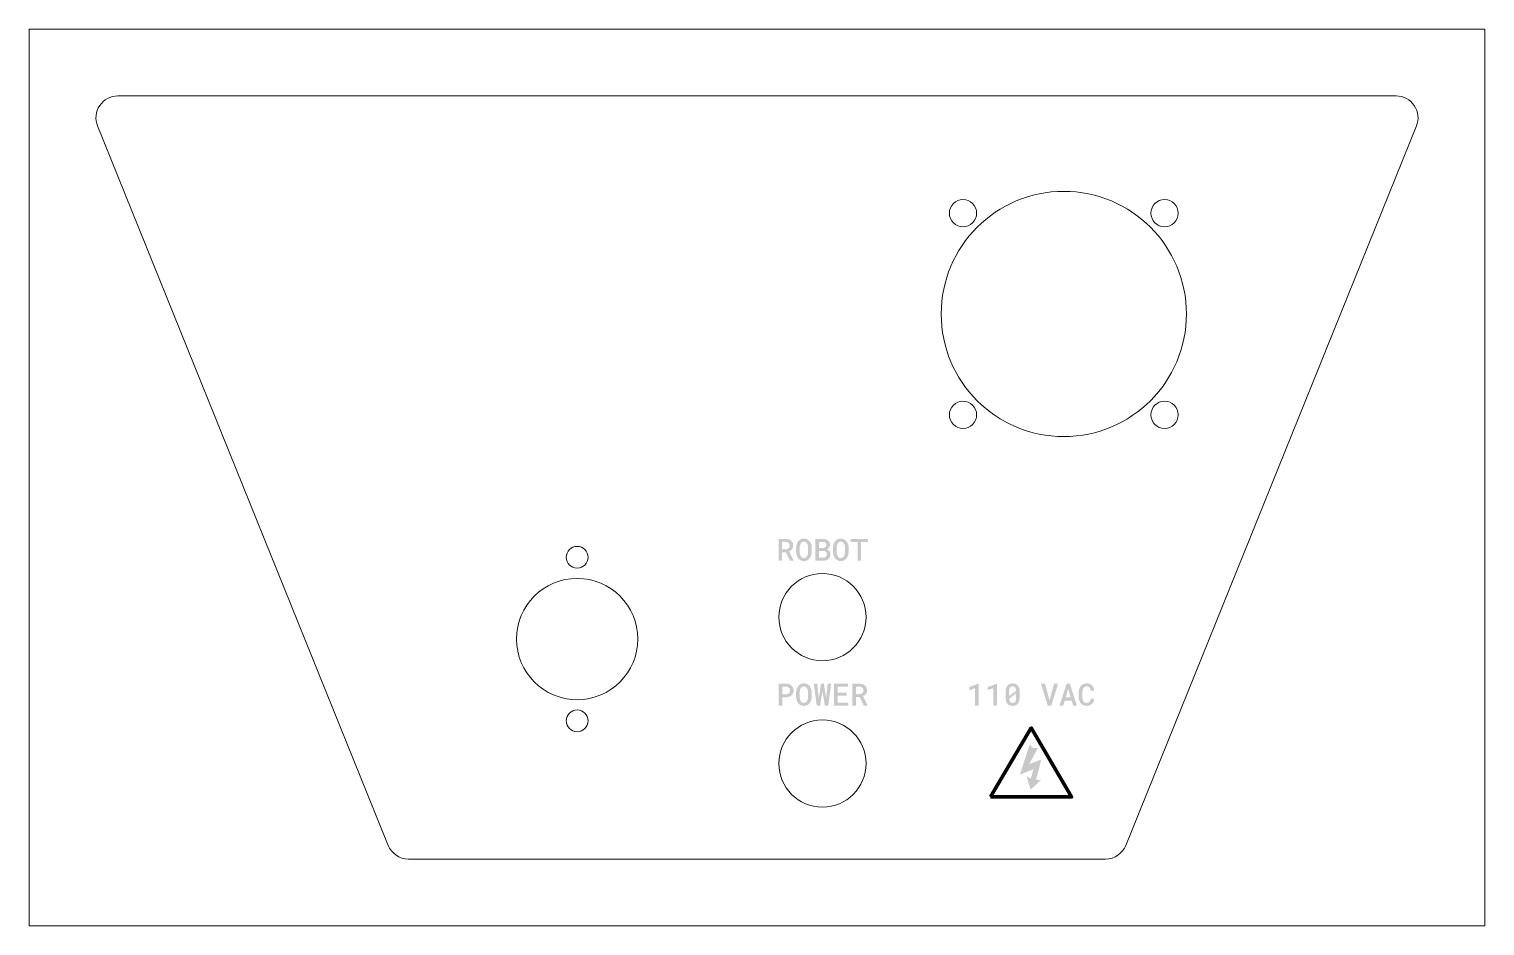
# Paper-space layout 'Layout1' of a CAD drawing. Header units: millimetres. Extents: x 0 to 267, y 0 to 165.
# The model-space entities are those that its viewports show. They can reach past a viewport. Long polylines and large blocks are cut down to what shows.
import ezdxf

# ---------------------------------------------------------------- set-up
doc = ezdxf.new("R2010")
doc.units = ezdxf.units.MM

msp = doc.modelspace()

# ---------------------------------------------------------------- hatches: boundary and pattern name
at = {"true_color": 0x000000, "transparency": 33554687}
h = msp.add_hatch(color=18, dxfattribs=at)
edge = h.paths.add_edge_path(flags=0)
edge.add_spline(control_points=[(138.87, 68.55), (138.87, 68.55), (138.19, 68.55), (138.19, 68.55), (138.19, 68.55), (138.19, 66.99), (138.19, 66.99), (138.19, 66.99), (137.53, 66.99), (137.53, 66.99), (137.53, 66.99), (137.53, 71.01), (137.53, 71.01), (137.53, 71.01), (138.8, 71.01), (138.8, 71.01), (139.01, 71.01), (139.2, 70.98), (139.37, 70.93), (139.55, 70.88), (139.7, 70.8), (139.83, 70.7), (139.95, 70.6), (140.05, 70.48), (140.12, 70.33), (140.19, 70.18), (140.22, 70), (140.22, 69.8), (140.22, 69.66), (140.2, 69.54), (140.17, 69.43), (140.13, 69.31), (140.08, 69.21), (140.02, 69.12), (139.95, 69.03), (139.88, 68.95), (139.79, 68.89), (139.7, 68.82), (139.6, 68.76), (139.49, 68.71), (139.49, 68.71), (140.34, 67.03), (140.34, 67.03), (140.34, 67.03), (140.34, 66.99), (140.34, 66.99), (140.34, 66.99), (139.64, 66.99), (139.64, 66.99), (139.64, 66.99), (138.87, 68.55), (138.87, 68.55)], knot_values=[0, 0, 0, 0, 1, 1, 1, 2, 2, 2, 3, 3, 3, 4, 4, 4, 5, 5, 5, 6, 6, 6, 7, 7, 7, 8, 8, 8, 9, 9, 9, 10, 10, 10, 11, 11, 11, 12, 12, 12, 13, 13, 13, 14, 14, 14, 15, 15, 15, 16, 16, 16, 17, 17, 17, 17], degree=3, periodic=1)
edge = h.paths.add_edge_path(flags=0)
edge.add_spline(control_points=[(138.19, 69.09), (138.19, 69.09), (138.81, 69.09), (138.81, 69.09), (138.93, 69.09), (139.03, 69.11), (139.13, 69.15), (139.22, 69.18), (139.3, 69.23), (139.37, 69.29), (139.43, 69.35), (139.47, 69.42), (139.51, 69.5), (139.54, 69.58), (139.56, 69.67), (139.56, 69.77), (139.56, 69.89), (139.54, 69.99), (139.5, 70.08), (139.47, 70.16), (139.41, 70.24), (139.34, 70.3), (139.28, 70.35), (139.2, 70.39), (139.11, 70.42), (139.02, 70.45), (138.91, 70.47), (138.8, 70.47), (138.8, 70.47), (138.19, 70.47), (138.19, 70.47), (138.19, 70.47), (138.19, 69.09), (138.19, 69.09)], knot_values=[0, 0, 0, 0, 1, 1, 1, 2, 2, 2, 3, 3, 3, 4, 4, 4, 5, 5, 5, 6, 6, 6, 7, 7, 7, 8, 8, 8, 9, 9, 9, 10, 10, 10, 11, 11, 11, 11], degree=3, periodic=1)
h = msp.add_hatch(color=18, dxfattribs=at)
edge = h.paths.add_edge_path(flags=0)
edge.add_spline(control_points=[(143.63, 68.73), (143.63, 68.57), (143.61, 68.42), (143.58, 68.27), (143.56, 68.11), (143.51, 67.97), (143.46, 67.84), (143.4, 67.7), (143.33, 67.58), (143.25, 67.47), (143.16, 67.35), (143.07, 67.26), (142.96, 67.18), (142.85, 67.1), (142.73, 67.05), (142.6, 67), (142.47, 66.96), (142.33, 66.94), (142.18, 66.94), (142.02, 66.94), (141.87, 66.96), (141.74, 67.01), (141.6, 67.05), (141.49, 67.11), (141.38, 67.19), (141.27, 67.27), (141.18, 67.37), (141.1, 67.49), (141.02, 67.6), (140.95, 67.72), (140.9, 67.86), (140.85, 67.99), (140.81, 68.13), (140.79, 68.28), (140.76, 68.43), (140.75, 68.58), (140.75, 68.73), (140.75, 68.73), (140.75, 69.26), (140.75, 69.26), (140.75, 69.43), (140.76, 69.58), (140.79, 69.74), (140.82, 69.89), (140.86, 70.03), (140.91, 70.17), (140.97, 70.3), (141.03, 70.42), (141.11, 70.53), (141.19, 70.64), (141.28, 70.73), (141.39, 70.81), (141.49, 70.89), (141.61, 70.95), (141.74, 71), (141.87, 71.04), (142.01, 71.06), (142.17, 71.06), (142.33, 71.06), (142.48, 71.04), (142.61, 71), (142.75, 70.95), (142.87, 70.89), (142.97, 70.81), (143.08, 70.73), (143.17, 70.64), (143.25, 70.53), (143.33, 70.43), (143.4, 70.31), (143.45, 70.18), (143.51, 70.05), (143.55, 69.9), (143.58, 69.75), (143.61, 69.59), (143.63, 69.43), (143.63, 69.26), (143.63, 69.26), (143.63, 68.73), (143.63, 68.73)], knot_values=[0, 0, 0, 0, 1, 1, 1, 2, 2, 2, 3, 3, 3, 4, 4, 4, 5, 5, 5, 6, 6, 6, 7, 7, 7, 8, 8, 8, 9, 9, 9, 10, 10, 10, 11, 11, 11, 12, 12, 12, 13, 13, 13, 14, 14, 14, 15, 15, 15, 16, 16, 16, 17, 17, 17, 18, 18, 18, 19, 19, 19, 20, 20, 20, 21, 21, 21, 22, 22, 22, 23, 23, 23, 24, 24, 24, 25, 25, 25, 26, 26, 26, 26], degree=3, periodic=1)
edge = h.paths.add_edge_path(flags=0)
edge.add_spline(control_points=[(142.96, 69.27), (142.96, 69.37), (142.95, 69.47), (142.94, 69.57), (142.93, 69.66), (142.91, 69.76), (142.89, 69.84), (142.86, 69.95), (142.83, 70.04), (142.78, 70.12), (142.74, 70.21), (142.68, 70.28), (142.62, 70.34), (142.56, 70.39), (142.5, 70.43), (142.42, 70.46), (142.35, 70.49), (142.27, 70.5), (142.17, 70.5), (142.08, 70.5), (142, 70.49), (141.93, 70.46), (141.86, 70.43), (141.79, 70.39), (141.74, 70.34), (141.68, 70.28), (141.62, 70.21), (141.58, 70.12), (141.53, 70.04), (141.5, 69.95), (141.48, 69.84), (141.45, 69.76), (141.44, 69.66), (141.43, 69.56), (141.42, 69.47), (141.41, 69.37), (141.41, 69.27), (141.41, 69.27), (141.41, 68.73), (141.41, 68.73), (141.41, 68.64), (141.42, 68.54), (141.43, 68.44), (141.44, 68.35), (141.45, 68.26), (141.47, 68.17), (141.5, 68.07), (141.53, 67.98), (141.57, 67.89), (141.61, 67.81), (141.66, 67.73), (141.72, 67.68), (141.78, 67.62), (141.84, 67.58), (141.92, 67.54), (141.99, 67.51), (142.08, 67.5), (142.18, 67.5), (142.27, 67.5), (142.36, 67.51), (142.43, 67.54), (142.51, 67.57), (142.57, 67.62), (142.63, 67.67), (142.69, 67.73), (142.75, 67.8), (142.79, 67.89), (142.83, 67.97), (142.87, 68.06), (142.89, 68.16), (142.92, 68.25), (142.93, 68.34), (142.94, 68.44), (142.95, 68.54), (142.96, 68.63), (142.96, 68.73), (142.96, 68.73), (142.96, 69.27), (142.96, 69.27)], knot_values=[0, 0, 0, 0, 1, 1, 1, 2, 2, 2, 3, 3, 3, 4, 4, 4, 5, 5, 5, 6, 6, 6, 7, 7, 7, 8, 8, 8, 9, 9, 9, 10, 10, 10, 11, 11, 11, 12, 12, 12, 13, 13, 13, 14, 14, 14, 15, 15, 15, 16, 16, 16, 17, 17, 17, 18, 18, 18, 19, 19, 19, 20, 20, 20, 21, 21, 21, 22, 22, 22, 23, 23, 23, 24, 24, 24, 25, 25, 25, 26, 26, 26, 26], degree=3, periodic=1)
h = msp.add_hatch(color=18, dxfattribs=at)
edge = h.paths.add_edge_path(flags=0)
edge.add_spline(control_points=[(144.29, 66.99), (144.29, 66.99), (144.29, 71.01), (144.29, 71.01), (144.29, 71.01), (145.57, 71.01), (145.57, 71.01), (145.77, 71.01), (145.95, 70.99), (146.12, 70.94), (146.29, 70.9), (146.44, 70.83), (146.56, 70.75), (146.69, 70.66), (146.79, 70.55), (146.86, 70.41), (146.93, 70.27), (146.96, 70.11), (146.96, 69.92), (146.96, 69.81), (146.94, 69.7), (146.9, 69.6), (146.87, 69.51), (146.81, 69.42), (146.74, 69.34), (146.69, 69.29), (146.64, 69.24), (146.58, 69.2), (146.52, 69.16), (146.44, 69.12), (146.36, 69.09), (146.36, 69.09), (146.36, 69.08), (146.36, 69.08), (146.48, 69.05), (146.58, 69), (146.67, 68.94), (146.75, 68.89), (146.82, 68.82), (146.88, 68.74), (146.94, 68.66), (146.98, 68.57), (147.02, 68.47), (147.05, 68.38), (147.06, 68.27), (147.06, 68.16), (147.06, 67.97), (147.03, 67.8), (146.96, 67.66), (146.89, 67.51), (146.79, 67.39), (146.67, 67.3), (146.55, 67.2), (146.4, 67.12), (146.23, 67.07), (146.06, 67.02), (145.88, 66.99), (145.68, 66.99), (145.68, 66.99), (144.29, 66.99), (144.29, 66.99)], knot_values=[0, 0, 0, 0, 1, 1, 1, 2, 2, 2, 3, 3, 3, 4, 4, 4, 5, 5, 5, 6, 6, 6, 7, 7, 7, 8, 8, 8, 9, 9, 9, 10, 10, 10, 11, 11, 11, 12, 12, 12, 13, 13, 13, 14, 14, 14, 15, 15, 15, 16, 16, 16, 17, 17, 17, 18, 18, 18, 19, 19, 19, 20, 20, 20, 20], degree=3, periodic=1)
edge = h.paths.add_edge_path(flags=0)
edge.add_spline(control_points=[(144.96, 68.81), (144.96, 68.81), (144.96, 67.54), (144.96, 67.54), (144.96, 67.54), (145.68, 67.54), (145.68, 67.54), (145.79, 67.54), (145.88, 67.56), (145.97, 67.58), (146.06, 67.61), (146.13, 67.65), (146.19, 67.71), (146.26, 67.76), (146.31, 67.82), (146.34, 67.9), (146.38, 67.98), (146.4, 68.07), (146.4, 68.16), (146.4, 68.26), (146.38, 68.35), (146.35, 68.43), (146.32, 68.51), (146.28, 68.58), (146.22, 68.63), (146.16, 68.69), (146.09, 68.73), (146.01, 68.76), (145.92, 68.79), (145.82, 68.81), (145.72, 68.81), (145.72, 68.81), (144.96, 68.81), (144.96, 68.81)], knot_values=[0, 0, 0, 0, 1, 1, 1, 2, 2, 2, 3, 3, 3, 4, 4, 4, 5, 5, 5, 6, 6, 6, 7, 7, 7, 8, 8, 8, 9, 9, 9, 10, 10, 10, 11, 11, 11, 11], degree=3, periodic=1)
edge = h.paths.add_edge_path(flags=0)
edge.add_spline(control_points=[(144.96, 69.31), (144.96, 69.31), (145.59, 69.31), (145.59, 69.31), (145.69, 69.31), (145.79, 69.33), (145.89, 69.36), (145.98, 69.38), (146.05, 69.42), (146.12, 69.48), (146.17, 69.53), (146.22, 69.58), (146.25, 69.65), (146.28, 69.72), (146.3, 69.8), (146.3, 69.89), (146.3, 69.98), (146.28, 70.06), (146.25, 70.13), (146.22, 70.2), (146.18, 70.26), (146.13, 70.3), (146.06, 70.35), (145.99, 70.39), (145.89, 70.42), (145.8, 70.44), (145.69, 70.46), (145.58, 70.46), (145.58, 70.46), (144.96, 70.46), (144.96, 70.46), (144.96, 70.46), (144.96, 69.31), (144.96, 69.31)], knot_values=[0, 0, 0, 0, 1, 1, 1, 2, 2, 2, 3, 3, 3, 4, 4, 4, 5, 5, 5, 6, 6, 6, 7, 7, 7, 8, 8, 8, 9, 9, 9, 10, 10, 10, 11, 11, 11, 11], degree=3, periodic=1)
h = msp.add_hatch(color=18, dxfattribs=at)
edge = h.paths.add_edge_path(flags=0)
edge.add_spline(control_points=[(150.4, 68.73), (150.4, 68.57), (150.39, 68.42), (150.36, 68.27), (150.33, 68.11), (150.29, 67.97), (150.24, 67.84), (150.18, 67.7), (150.11, 67.58), (150.02, 67.47), (149.94, 67.35), (149.84, 67.26), (149.73, 67.18), (149.62, 67.1), (149.51, 67.05), (149.38, 67), (149.25, 66.96), (149.11, 66.94), (148.95, 66.94), (148.79, 66.94), (148.64, 66.96), (148.51, 67.01), (148.38, 67.05), (148.26, 67.11), (148.15, 67.19), (148.05, 67.27), (147.96, 67.37), (147.88, 67.49), (147.8, 67.6), (147.73, 67.72), (147.68, 67.86), (147.62, 67.99), (147.59, 68.13), (147.56, 68.28), (147.53, 68.43), (147.52, 68.58), (147.52, 68.73), (147.52, 68.73), (147.52, 69.26), (147.52, 69.26), (147.52, 69.43), (147.53, 69.58), (147.56, 69.74), (147.59, 69.89), (147.63, 70.03), (147.69, 70.17), (147.74, 70.3), (147.81, 70.42), (147.88, 70.53), (147.96, 70.64), (148.05, 70.73), (148.16, 70.81), (148.26, 70.89), (148.38, 70.95), (148.51, 71), (148.64, 71.04), (148.79, 71.06), (148.95, 71.06), (149.11, 71.06), (149.25, 71.04), (149.39, 71), (149.52, 70.95), (149.64, 70.89), (149.75, 70.81), (149.85, 70.73), (149.95, 70.64), (150.03, 70.53), (150.11, 70.43), (150.17, 70.31), (150.22, 70.18), (150.28, 70.05), (150.33, 69.9), (150.36, 69.75), (150.39, 69.59), (150.4, 69.43), (150.4, 69.26), (150.4, 69.26), (150.4, 68.73), (150.4, 68.73)], knot_values=[0, 0, 0, 0, 1, 1, 1, 2, 2, 2, 3, 3, 3, 4, 4, 4, 5, 5, 5, 6, 6, 6, 7, 7, 7, 8, 8, 8, 9, 9, 9, 10, 10, 10, 11, 11, 11, 12, 12, 12, 13, 13, 13, 14, 14, 14, 15, 15, 15, 16, 16, 16, 17, 17, 17, 18, 18, 18, 19, 19, 19, 20, 20, 20, 21, 21, 21, 22, 22, 22, 23, 23, 23, 24, 24, 24, 25, 25, 25, 26, 26, 26, 26], degree=3, periodic=1)
edge = h.paths.add_edge_path(flags=0)
edge.add_spline(control_points=[(149.73, 69.27), (149.73, 69.37), (149.73, 69.47), (149.72, 69.57), (149.71, 69.66), (149.69, 69.76), (149.67, 69.84), (149.64, 69.95), (149.6, 70.04), (149.56, 70.12), (149.51, 70.21), (149.46, 70.28), (149.39, 70.34), (149.34, 70.39), (149.27, 70.43), (149.2, 70.46), (149.12, 70.49), (149.04, 70.5), (148.95, 70.5), (148.86, 70.5), (148.77, 70.49), (148.7, 70.46), (148.63, 70.43), (148.57, 70.39), (148.52, 70.34), (148.45, 70.28), (148.4, 70.21), (148.35, 70.12), (148.31, 70.04), (148.28, 69.95), (148.25, 69.84), (148.23, 69.76), (148.21, 69.66), (148.2, 69.56), (148.19, 69.47), (148.19, 69.37), (148.19, 69.27), (148.19, 69.27), (148.19, 68.73), (148.19, 68.73), (148.19, 68.64), (148.19, 68.54), (148.2, 68.44), (148.21, 68.35), (148.23, 68.26), (148.25, 68.17), (148.27, 68.07), (148.31, 67.98), (148.35, 67.89), (148.39, 67.81), (148.44, 67.73), (148.5, 67.68), (148.55, 67.62), (148.62, 67.58), (148.69, 67.54), (148.77, 67.51), (148.85, 67.5), (148.95, 67.5), (149.05, 67.5), (149.13, 67.51), (149.21, 67.54), (149.28, 67.57), (149.35, 67.62), (149.4, 67.67), (149.47, 67.73), (149.52, 67.8), (149.56, 67.89), (149.61, 67.97), (149.64, 68.06), (149.67, 68.16), (149.69, 68.25), (149.71, 68.34), (149.72, 68.44), (149.73, 68.54), (149.73, 68.63), (149.73, 68.73), (149.73, 68.73), (149.73, 69.27), (149.73, 69.27)], knot_values=[0, 0, 0, 0, 1, 1, 1, 2, 2, 2, 3, 3, 3, 4, 4, 4, 5, 5, 5, 6, 6, 6, 7, 7, 7, 8, 8, 8, 9, 9, 9, 10, 10, 10, 11, 11, 11, 12, 12, 12, 13, 13, 13, 14, 14, 14, 15, 15, 15, 16, 16, 16, 17, 17, 17, 18, 18, 18, 19, 19, 19, 20, 20, 20, 21, 21, 21, 22, 22, 22, 23, 23, 23, 24, 24, 24, 25, 25, 25, 26, 26, 26, 26], degree=3, periodic=1)
for points in [[(153.92, 70.46), (152.68, 70.46), (152.68, 66.99), (152.02, 66.99), (152.02, 70.46), (150.79, 70.46), (150.79, 71.01), (153.92, 71.01)], [(144.53, 40.42), (144.01, 44.43), (144.62, 44.43), (144.9, 41.97), (144.92, 41.81), (144.95, 41.98), (145.33, 44.43), (145.84, 44.43), (146.24, 41.97), (146.27, 41.8), (146.29, 41.97), (146.56, 44.43), (147.18, 44.43), (146.65, 40.42), (146.03, 40.42), (145.62, 42.88), (145.59, 43.07), (145.56, 42.88), (145.16, 40.42)], [(150.04, 42.22), (148.38, 42.22), (148.38, 40.97), (150.32, 40.97), (150.32, 40.42), (147.72, 40.42), (147.72, 44.43), (150.3, 44.43), (150.3, 43.89), (148.38, 43.89), (148.38, 42.76), (150.04, 42.76)], [(174.23, 40.42), (173.57, 40.42), (173.57, 43.62), (172.54, 43.24), (172.54, 43.82), (174.19, 44.43), (174.23, 44.43)], [(177.62, 40.42), (176.95, 40.42), (176.95, 43.62), (175.93, 43.24), (175.93, 43.82), (177.58, 44.43), (177.62, 44.43)], [(186.94, 40.42), (185.7, 44.43), (186.43, 44.43), (187.19, 41.66), (187.26, 41.42), (187.33, 41.66), (188.09, 44.43), (188.82, 44.43), (187.58, 40.42)], [(183.61, 33.29), (184.22, 32.65), (185.12, 32.61), (183.53, 29.67), (185.76, 30.54), (184.79, 26.81), (185.71, 26.77), (183.78, 24.99), (183.04, 27.48), (183.81, 27.01), (184.29, 28.73), (181.81, 27.75)]]:
    msp.add_hatch(color=18, dxfattribs=at).paths.add_polyline_path(points, flags=0)
h = msp.add_hatch(color=18, dxfattribs=at)
edge = h.paths.add_edge_path(flags=0)
edge.add_spline(control_points=[(138.23, 41.95), (138.23, 41.95), (138.23, 40.42), (138.23, 40.42), (138.23, 40.42), (137.57, 40.42), (137.57, 40.42), (137.57, 40.42), (137.57, 44.43), (137.57, 44.43), (137.57, 44.43), (138.91, 44.43), (138.91, 44.43), (139.11, 44.43), (139.3, 44.4), (139.47, 44.34), (139.64, 44.28), (139.79, 44.2), (139.91, 44.09), (140.03, 43.98), (140.13, 43.85), (140.2, 43.7), (140.26, 43.54), (140.3, 43.37), (140.3, 43.18), (140.3, 42.99), (140.26, 42.82), (140.2, 42.67), (140.13, 42.52), (140.03, 42.4), (139.91, 42.29), (139.79, 42.18), (139.64, 42.1), (139.47, 42.04), (139.3, 41.98), (139.11, 41.95), (138.91, 41.95), (138.91, 41.95), (138.23, 41.95), (138.23, 41.95)], knot_values=[0, 0, 0, 0, 1, 1, 1, 2, 2, 2, 3, 3, 3, 4, 4, 4, 5, 5, 5, 6, 6, 6, 7, 7, 7, 8, 8, 8, 9, 9, 9, 10, 10, 10, 11, 11, 11, 12, 12, 12, 13, 13, 13, 13], degree=3, periodic=1)
edge = h.paths.add_edge_path(flags=0)
edge.add_spline(control_points=[(138.23, 42.49), (138.23, 42.49), (138.91, 42.49), (138.91, 42.49), (139.02, 42.49), (139.12, 42.51), (139.21, 42.55), (139.3, 42.58), (139.38, 42.63), (139.44, 42.69), (139.5, 42.75), (139.55, 42.82), (139.58, 42.9), (139.61, 42.98), (139.63, 43.07), (139.63, 43.17), (139.63, 43.28), (139.61, 43.38), (139.58, 43.46), (139.55, 43.55), (139.5, 43.63), (139.44, 43.69), (139.38, 43.75), (139.3, 43.8), (139.21, 43.84), (139.12, 43.87), (139.02, 43.89), (138.91, 43.89), (138.91, 43.89), (138.23, 43.89), (138.23, 43.89), (138.23, 43.89), (138.23, 42.49), (138.23, 42.49)], knot_values=[0, 0, 0, 0, 1, 1, 1, 2, 2, 2, 3, 3, 3, 4, 4, 4, 5, 5, 5, 6, 6, 6, 7, 7, 7, 8, 8, 8, 9, 9, 9, 10, 10, 10, 11, 11, 11, 11], degree=3, periodic=1)
h = msp.add_hatch(color=18, dxfattribs=at)
edge = h.paths.add_edge_path(flags=0)
edge.add_spline(control_points=[(143.63, 42.16), (143.63, 42), (143.61, 41.84), (143.58, 41.69), (143.56, 41.54), (143.51, 41.4), (143.46, 41.26), (143.4, 41.13), (143.33, 41.01), (143.25, 40.89), (143.16, 40.78), (143.07, 40.68), (142.96, 40.6), (142.85, 40.53), (142.73, 40.47), (142.6, 40.43), (142.47, 40.39), (142.33, 40.37), (142.18, 40.37), (142.02, 40.37), (141.87, 40.39), (141.74, 40.43), (141.6, 40.48), (141.49, 40.54), (141.38, 40.62), (141.27, 40.7), (141.18, 40.8), (141.1, 40.91), (141.02, 41.03), (140.95, 41.15), (140.9, 41.29), (140.85, 41.42), (140.81, 41.56), (140.79, 41.7), (140.76, 41.85), (140.75, 42), (140.75, 42.16), (140.75, 42.16), (140.75, 42.69), (140.75, 42.69), (140.75, 42.85), (140.76, 43.01), (140.79, 43.16), (140.82, 43.32), (140.86, 43.46), (140.91, 43.6), (140.97, 43.73), (141.03, 43.85), (141.11, 43.96), (141.19, 44.07), (141.28, 44.16), (141.39, 44.24), (141.49, 44.32), (141.61, 44.38), (141.74, 44.42), (141.87, 44.47), (142.01, 44.49), (142.17, 44.49), (142.33, 44.49), (142.48, 44.47), (142.61, 44.42), (142.75, 44.38), (142.87, 44.32), (142.97, 44.24), (143.08, 44.16), (143.17, 44.07), (143.25, 43.96), (143.33, 43.85), (143.4, 43.74), (143.45, 43.61), (143.51, 43.47), (143.55, 43.33), (143.58, 43.17), (143.61, 43.02), (143.63, 42.86), (143.63, 42.69), (143.63, 42.69), (143.63, 42.16), (143.63, 42.16)], knot_values=[0, 0, 0, 0, 1, 1, 1, 2, 2, 2, 3, 3, 3, 4, 4, 4, 5, 5, 5, 6, 6, 6, 7, 7, 7, 8, 8, 8, 9, 9, 9, 10, 10, 10, 11, 11, 11, 12, 12, 12, 13, 13, 13, 14, 14, 14, 15, 15, 15, 16, 16, 16, 17, 17, 17, 18, 18, 18, 19, 19, 19, 20, 20, 20, 21, 21, 21, 22, 22, 22, 23, 23, 23, 24, 24, 24, 25, 25, 25, 26, 26, 26, 26], degree=3, periodic=1)
edge = h.paths.add_edge_path(flags=0)
edge.add_spline(control_points=[(142.96, 42.7), (142.96, 42.8), (142.95, 42.9), (142.94, 42.99), (142.93, 43.09), (142.91, 43.18), (142.89, 43.27), (142.86, 43.37), (142.83, 43.46), (142.78, 43.55), (142.74, 43.63), (142.68, 43.7), (142.62, 43.76), (142.56, 43.81), (142.5, 43.85), (142.42, 43.88), (142.35, 43.91), (142.27, 43.93), (142.17, 43.93), (142.08, 43.93), (142, 43.91), (141.93, 43.88), (141.86, 43.86), (141.79, 43.82), (141.74, 43.77), (141.68, 43.71), (141.62, 43.63), (141.58, 43.55), (141.53, 43.47), (141.5, 43.37), (141.48, 43.27), (141.45, 43.18), (141.44, 43.09), (141.43, 42.99), (141.42, 42.89), (141.41, 42.79), (141.41, 42.7), (141.41, 42.7), (141.41, 42.16), (141.41, 42.16), (141.41, 42.06), (141.42, 41.97), (141.43, 41.87), (141.44, 41.78), (141.45, 41.68), (141.47, 41.6), (141.5, 41.5), (141.53, 41.4), (141.57, 41.32), (141.61, 41.23), (141.66, 41.16), (141.72, 41.1), (141.78, 41.05), (141.84, 41), (141.92, 40.97), (141.99, 40.94), (142.08, 40.92), (142.18, 40.92), (142.27, 40.92), (142.36, 40.94), (142.43, 40.97), (142.51, 41), (142.57, 41.04), (142.63, 41.1), (142.69, 41.16), (142.75, 41.23), (142.79, 41.31), (142.83, 41.4), (142.87, 41.49), (142.89, 41.59), (142.92, 41.68), (142.93, 41.77), (142.94, 41.87), (142.95, 41.96), (142.96, 42.06), (142.96, 42.16), (142.96, 42.16), (142.96, 42.7), (142.96, 42.7)], knot_values=[0, 0, 0, 0, 1, 1, 1, 2, 2, 2, 3, 3, 3, 4, 4, 4, 5, 5, 5, 6, 6, 6, 7, 7, 7, 8, 8, 8, 9, 9, 9, 10, 10, 10, 11, 11, 11, 12, 12, 12, 13, 13, 13, 14, 14, 14, 15, 15, 15, 16, 16, 16, 17, 17, 17, 18, 18, 18, 19, 19, 19, 20, 20, 20, 21, 21, 21, 22, 22, 22, 23, 23, 23, 24, 24, 24, 25, 25, 25, 26, 26, 26, 26], degree=3, periodic=1)
h = msp.add_hatch(color=18, dxfattribs=at)
edge = h.paths.add_edge_path(flags=0)
edge.add_spline(control_points=[(152.42, 41.98), (152.42, 41.98), (151.74, 41.98), (151.74, 41.98), (151.74, 41.98), (151.74, 40.42), (151.74, 40.42), (151.74, 40.42), (151.08, 40.42), (151.08, 40.42), (151.08, 40.42), (151.08, 44.43), (151.08, 44.43), (151.08, 44.43), (152.35, 44.43), (152.35, 44.43), (152.56, 44.43), (152.75, 44.41), (152.92, 44.35), (153.1, 44.3), (153.25, 44.23), (153.37, 44.13), (153.5, 44.03), (153.6, 43.9), (153.67, 43.75), (153.74, 43.6), (153.77, 43.43), (153.77, 43.23), (153.77, 43.09), (153.75, 42.96), (153.72, 42.85), (153.68, 42.74), (153.63, 42.64), (153.57, 42.55), (153.5, 42.46), (153.43, 42.38), (153.34, 42.31), (153.25, 42.24), (153.15, 42.19), (153.04, 42.14), (153.04, 42.14), (153.89, 40.46), (153.89, 40.46), (153.89, 40.46), (153.89, 40.42), (153.89, 40.42), (153.89, 40.42), (153.18, 40.42), (153.18, 40.42), (153.18, 40.42), (152.42, 41.98), (152.42, 41.98)], knot_values=[0, 0, 0, 0, 1, 1, 1, 2, 2, 2, 3, 3, 3, 4, 4, 4, 5, 5, 5, 6, 6, 6, 7, 7, 7, 8, 8, 8, 9, 9, 9, 10, 10, 10, 11, 11, 11, 12, 12, 12, 13, 13, 13, 14, 14, 14, 15, 15, 15, 16, 16, 16, 17, 17, 17, 17], degree=3, periodic=1)
edge = h.paths.add_edge_path(flags=0)
edge.add_spline(control_points=[(151.74, 42.52), (151.74, 42.52), (152.36, 42.52), (152.36, 42.52), (152.48, 42.52), (152.58, 42.54), (152.68, 42.57), (152.77, 42.61), (152.85, 42.66), (152.92, 42.72), (152.98, 42.78), (153.02, 42.84), (153.06, 42.92), (153.09, 43), (153.1, 43.1), (153.1, 43.2), (153.1, 43.32), (153.09, 43.42), (153.05, 43.5), (153.02, 43.59), (152.96, 43.66), (152.89, 43.72), (152.83, 43.78), (152.75, 43.82), (152.66, 43.85), (152.57, 43.88), (152.46, 43.89), (152.35, 43.89), (152.35, 43.89), (151.74, 43.89), (151.74, 43.89), (151.74, 43.89), (151.74, 42.52), (151.74, 42.52)], knot_values=[0, 0, 0, 0, 1, 1, 1, 2, 2, 2, 3, 3, 3, 4, 4, 4, 5, 5, 5, 6, 6, 6, 7, 7, 7, 8, 8, 8, 9, 9, 9, 10, 10, 10, 11, 11, 11, 11], degree=3, periodic=1)
h = msp.add_hatch(color=18, dxfattribs=at)
edge = h.paths.add_edge_path(flags=0)
edge.add_spline(control_points=[(181.8, 41.95), (181.8, 41.69), (181.77, 41.47), (181.71, 41.27), (181.65, 41.07), (181.56, 40.91), (181.45, 40.77), (181.34, 40.64), (181.2, 40.54), (181.04, 40.47), (180.88, 40.4), (180.7, 40.36), (180.5, 40.36), (180.29, 40.36), (180.11, 40.4), (179.95, 40.47), (179.79, 40.54), (179.65, 40.64), (179.54, 40.77), (179.43, 40.91), (179.34, 41.07), (179.28, 41.27), (179.22, 41.47), (179.19, 41.69), (179.19, 41.95), (179.19, 41.95), (179.19, 42.9), (179.19, 42.9), (179.19, 43.16), (179.22, 43.39), (179.28, 43.58), (179.34, 43.78), (179.43, 43.95), (179.54, 44.08), (179.65, 44.22), (179.79, 44.32), (179.95, 44.39), (180.11, 44.46), (180.29, 44.49), (180.49, 44.49), (180.69, 44.49), (180.88, 44.46), (181.04, 44.39), (181.2, 44.32), (181.34, 44.22), (181.45, 44.08), (181.56, 43.95), (181.65, 43.78), (181.71, 43.58), (181.77, 43.39), (181.8, 43.16), (181.8, 42.9), (181.8, 42.9), (181.8, 41.95), (181.8, 41.95)], knot_values=[0, 0, 0, 0, 1, 1, 1, 2, 2, 2, 3, 3, 3, 4, 4, 4, 5, 5, 5, 6, 6, 6, 7, 7, 7, 8, 8, 8, 9, 9, 9, 10, 10, 10, 11, 11, 11, 12, 12, 12, 13, 13, 13, 14, 14, 14, 15, 15, 15, 16, 16, 16, 17, 17, 17, 18, 18, 18, 18], degree=3, periodic=1)
edge = h.paths.add_edge_path(flags=0)
edge.add_spline(control_points=[(179.85, 42.19), (179.85, 42.19), (181.13, 43.15), (181.13, 43.15), (181.12, 43.3), (181.1, 43.42), (181.07, 43.52), (181.04, 43.63), (180.99, 43.71), (180.93, 43.78), (180.88, 43.84), (180.82, 43.88), (180.74, 43.91), (180.67, 43.94), (180.58, 43.96), (180.49, 43.96), (180.39, 43.96), (180.3, 43.94), (180.22, 43.91), (180.15, 43.87), (180.08, 43.82), (180.03, 43.75), (179.97, 43.67), (179.92, 43.57), (179.9, 43.45), (179.87, 43.33), (179.85, 43.19), (179.85, 43.02), (179.85, 43.02), (179.85, 42.19), (179.85, 42.19)], knot_values=[0, 0, 0, 0, 1, 1, 1, 2, 2, 2, 3, 3, 3, 4, 4, 4, 5, 5, 5, 6, 6, 6, 7, 7, 7, 8, 8, 8, 9, 9, 9, 10, 10, 10, 10], degree=3, periodic=1)
edge = h.paths.add_edge_path(flags=0)
edge.add_spline(control_points=[(181.13, 41.84), (181.13, 41.84), (181.13, 42.65), (181.13, 42.65), (181.13, 42.65), (179.86, 41.68), (179.86, 41.68), (179.87, 41.56), (179.89, 41.44), (179.92, 41.35), (179.95, 41.25), (179.99, 41.17), (180.04, 41.1), (180.09, 41.04), (180.15, 40.98), (180.23, 40.95), (180.31, 40.91), (180.4, 40.9), (180.5, 40.9), (180.6, 40.9), (180.68, 40.91), (180.76, 40.95), (180.83, 40.98), (180.9, 41.03), (180.95, 41.1), (181.01, 41.17), (181.06, 41.27), (181.09, 41.4), (181.12, 41.52), (181.13, 41.67), (181.13, 41.84)], knot_values=[0, 0, 0, 0, 1, 1, 1, 2, 2, 2, 3, 3, 3, 4, 4, 4, 5, 5, 5, 6, 6, 6, 7, 7, 7, 8, 8, 8, 9, 9, 9, 10, 10, 10, 10], degree=3, periodic=1)
h = msp.add_hatch(color=18, dxfattribs=at)
h.paths.add_polyline_path([(191.32, 41.34), (190.06, 41.34), (189.78, 40.42), (189.1, 40.42), (190.4, 44.43), (190.99, 44.43), (192.27, 40.42), (191.59, 40.42)], flags=0)
h.paths.add_polyline_path([(190.23, 41.91), (191.15, 41.91), (190.69, 43.5)], flags=0)
h = msp.add_hatch(color=18, dxfattribs=at)
edge = h.paths.add_edge_path(flags=0)
edge.add_spline(control_points=[(195.46, 41.66), (195.45, 41.46), (195.4, 41.28), (195.33, 41.13), (195.25, 40.97), (195.16, 40.83), (195.04, 40.72), (194.92, 40.61), (194.77, 40.52), (194.61, 40.46), (194.44, 40.39), (194.26, 40.36), (194.05, 40.36), (193.89, 40.36), (193.74, 40.39), (193.6, 40.43), (193.46, 40.48), (193.33, 40.54), (193.23, 40.62), (193.12, 40.7), (193.03, 40.79), (192.95, 40.9), (192.87, 41.01), (192.81, 41.13), (192.76, 41.26), (192.7, 41.39), (192.66, 41.53), (192.64, 41.68), (192.61, 41.83), (192.6, 41.99), (192.6, 42.15), (192.6, 42.15), (192.6, 42.7), (192.6, 42.7), (192.6, 42.86), (192.61, 43.01), (192.63, 43.15), (192.66, 43.3), (192.7, 43.43), (192.75, 43.56), (192.8, 43.71), (192.88, 43.84), (192.96, 43.95), (193.05, 44.07), (193.15, 44.17), (193.27, 44.25), (193.37, 44.33), (193.49, 44.39), (193.62, 44.43), (193.76, 44.47), (193.9, 44.49), (194.06, 44.49), (194.27, 44.49), (194.46, 44.46), (194.62, 44.4), (194.79, 44.34), (194.93, 44.25), (195.05, 44.13), (195.17, 44.02), (195.26, 43.88), (195.33, 43.71), (195.4, 43.55), (195.44, 43.37), (195.46, 43.17), (195.46, 43.17), (194.8, 43.17), (194.8, 43.17), (194.79, 43.29), (194.77, 43.4), (194.74, 43.49), (194.7, 43.59), (194.66, 43.67), (194.6, 43.74), (194.54, 43.81), (194.46, 43.86), (194.37, 43.9), (194.28, 43.93), (194.18, 43.95), (194.06, 43.95), (193.97, 43.95), (193.89, 43.94), (193.82, 43.91), (193.75, 43.89), (193.69, 43.86), (193.64, 43.81), (193.57, 43.76), (193.51, 43.69), (193.46, 43.6), (193.41, 43.52), (193.37, 43.42), (193.34, 43.32), (193.31, 43.23), (193.29, 43.13), (193.28, 43.02), (193.27, 42.92), (193.27, 42.81), (193.27, 42.71), (193.27, 42.71), (193.27, 42.15), (193.27, 42.15), (193.27, 42.02), (193.27, 41.89), (193.29, 41.77), (193.3, 41.66), (193.33, 41.55), (193.36, 41.45), (193.39, 41.37), (193.42, 41.3), (193.46, 41.23), (193.5, 41.17), (193.55, 41.11), (193.6, 41.06), (193.66, 41.01), (193.72, 40.97), (193.8, 40.94), (193.87, 40.92), (193.96, 40.9), (194.05, 40.9), (194.17, 40.9), (194.27, 40.92), (194.36, 40.95), (194.44, 40.99), (194.52, 41.04), (194.58, 41.1), (194.64, 41.16), (194.69, 41.24), (194.73, 41.33), (194.77, 41.43), (194.79, 41.53), (194.8, 41.66), (194.8, 41.66), (195.46, 41.66), (195.46, 41.66)], knot_values=[0, 0, 0, 0, 1, 1, 1, 2, 2, 2, 3, 3, 3, 4, 4, 4, 5, 5, 5, 6, 6, 6, 7, 7, 7, 8, 8, 8, 9, 9, 9, 10, 10, 10, 11, 11, 11, 12, 12, 12, 13, 13, 13, 14, 14, 14, 15, 15, 15, 16, 16, 16, 17, 17, 17, 18, 18, 18, 19, 19, 19, 20, 20, 20, 21, 21, 21, 22, 22, 22, 23, 23, 23, 24, 24, 24, 25, 25, 25, 26, 26, 26, 27, 27, 27, 28, 28, 28, 29, 29, 29, 30, 30, 30, 31, 31, 31, 32, 32, 32, 33, 33, 33, 34, 34, 34, 35, 35, 35, 36, 36, 36, 37, 37, 37, 38, 38, 38, 39, 39, 39, 40, 40, 40, 41, 41, 41, 42, 42, 42, 43, 43, 43, 44, 44, 44, 44], degree=3, periodic=1)

# ---------------------------------------------------------------- linework, layer by layer
at = {"color": 18, "linetype": 'Continuous', "lineweight": 106, "true_color": 0x000000}
msp.add_lwpolyline([(176.45, 23.65), (183.9, 36.33), (191.31, 23.65), (176.45, 23.65)], close=True, dxfattribs=at)
at = {"color": 18, "linetype": 'Continuous', "lineweight": 5, "true_color": 0x000000}
for points, knots in [([(65.89, 14.77), (66.5, 13.26), (67.97, 12.27), (69.6, 12.27), (69.6, 12.27), (197.55, 12.27), (197.55, 12.27), (199.18, 12.27), (200.65, 13.26), (201.26, 14.77), (201.26, 14.77), (254.59, 146.77), (254.59, 146.77), (255.09, 148), (254.94, 149.4), (254.2, 150.51), (253.46, 151.61), (252.21, 152.27), (250.88, 152.27), (250.88, 152.27), (16.27, 152.27), (16.27, 152.27), (14.94, 152.27), (13.7, 151.61), (12.95, 150.51), (12.21, 149.4), (12.06, 148), (12.56, 146.77), (12.56, 146.77), (65.89, 14.77), (65.89, 14.77)], [0, 0, 0, 0, 1, 1, 1, 2, 2, 2, 3, 3, 3, 4, 4, 4, 5, 5, 5, 6, 6, 6, 7, 7, 7, 8, 8, 8, 9, 9, 9, 10, 10, 10, 10]), ([(189.88, 134.77), (177.46, 134.77), (167.38, 124.69), (167.38, 112.27), (167.38, 99.85), (177.46, 89.77), (189.88, 89.77), (202.29, 89.77), (212.38, 99.85), (212.38, 112.27), (212.38, 124.69), (202.29, 134.77), (189.88, 134.77)], [0, 0, 0, 0, 1, 1, 1, 2, 2, 2, 3, 3, 3, 4, 4, 4, 4]), ([(171.38, 133.27), (170, 133.27), (168.88, 132.15), (168.88, 130.77), (168.88, 129.39), (170, 128.27), (171.38, 128.27), (172.76, 128.27), (173.88, 129.39), (173.88, 130.77), (173.88, 132.15), (172.76, 133.27), (171.38, 133.27)], [0, 0, 0, 0, 1, 1, 1, 2, 2, 2, 3, 3, 3, 4, 4, 4, 4]), ([(208.38, 133.27), (207, 133.27), (205.88, 132.15), (205.88, 130.77), (205.88, 129.39), (207, 128.27), (208.38, 128.27), (209.76, 128.27), (210.88, 129.39), (210.88, 130.77), (210.88, 132.15), (209.76, 133.27), (208.38, 133.27)], [0, 0, 0, 0, 1, 1, 1, 2, 2, 2, 3, 3, 3, 4, 4, 4, 4]), ([(171.38, 96.27), (170, 96.27), (168.88, 95.15), (168.88, 93.77), (168.88, 92.39), (170, 91.27), (171.38, 91.27), (172.76, 91.27), (173.88, 92.39), (173.88, 93.77), (173.88, 95.15), (172.76, 96.27), (171.38, 96.27)], [0, 0, 0, 0, 1, 1, 1, 2, 2, 2, 3, 3, 3, 4, 4, 4, 4]), ([(208.38, 96.27), (207, 96.27), (205.88, 95.15), (205.88, 93.77), (205.88, 92.39), (207, 91.27), (208.38, 91.27), (209.76, 91.27), (210.88, 92.39), (210.88, 93.77), (210.88, 95.15), (209.76, 96.27), (208.38, 96.27)], [0, 0, 0, 0, 1, 1, 1, 2, 2, 2, 3, 3, 3, 4, 4, 4, 4]), ([(100.58, 69.63), (99.47, 69.63), (98.58, 68.73), (98.58, 67.63), (98.58, 66.52), (99.47, 65.63), (100.58, 65.63), (101.68, 65.63), (102.58, 66.52), (102.58, 67.63), (102.58, 68.73), (101.68, 69.63), (100.58, 69.63)], [0, 0, 0, 0, 1, 1, 1, 2, 2, 2, 3, 3, 3, 4, 4, 4, 4]), ([(145.58, 64.65), (141.16, 64.65), (137.58, 61.06), (137.58, 56.65), (137.58, 52.23), (141.16, 48.65), (145.58, 48.65), (149.99, 48.65), (153.58, 52.23), (153.58, 56.65), (153.58, 61.06), (149.99, 64.65), (145.58, 64.65)], [0, 0, 0, 0, 1, 1, 1, 2, 2, 2, 3, 3, 3, 4, 4, 4, 4]), ([(100.58, 63.75), (94.44, 63.75), (89.45, 58.77), (89.45, 52.63), (89.45, 46.49), (94.44, 41.5), (100.58, 41.5), (106.72, 41.5), (111.7, 46.49), (111.7, 52.63), (111.7, 58.77), (106.72, 63.75), (100.58, 63.75)], [0, 0, 0, 0, 1, 1, 1, 2, 2, 2, 3, 3, 3, 4, 4, 4, 4]), ([(100.58, 39.63), (99.47, 39.63), (98.58, 38.73), (98.58, 37.63), (98.58, 36.52), (99.47, 35.63), (100.58, 35.63), (101.68, 35.63), (102.58, 36.52), (102.58, 37.63), (102.58, 38.73), (101.68, 39.63), (100.58, 39.63)], [0, 0, 0, 0, 1, 1, 1, 2, 2, 2, 3, 3, 3, 4, 4, 4, 4]), ([(145.58, 37.79), (141.16, 37.79), (137.58, 34.2), (137.58, 29.79), (137.58, 25.37), (141.16, 21.79), (145.58, 21.79), (149.99, 21.79), (153.58, 25.37), (153.58, 29.79), (153.58, 34.2), (149.99, 37.79), (145.58, 37.79)], [0, 0, 0, 0, 1, 1, 1, 2, 2, 2, 3, 3, 3, 4, 4, 4, 4])]:
    msp.add_open_spline(points, degree=3, knots=knots, dxfattribs=at)

psp = doc.layouts.get("Layout1")

# ---------------------------------------------------------------- viewports
at = {"layer": '0'}
psp.add_viewport(center=(133.58, 82.27), size=(267.15, 164.5366), view_center_point=(133.58, 82.27), view_height=164.5366, dxfattribs=at)

doc.saveas('drawing.dxf')
